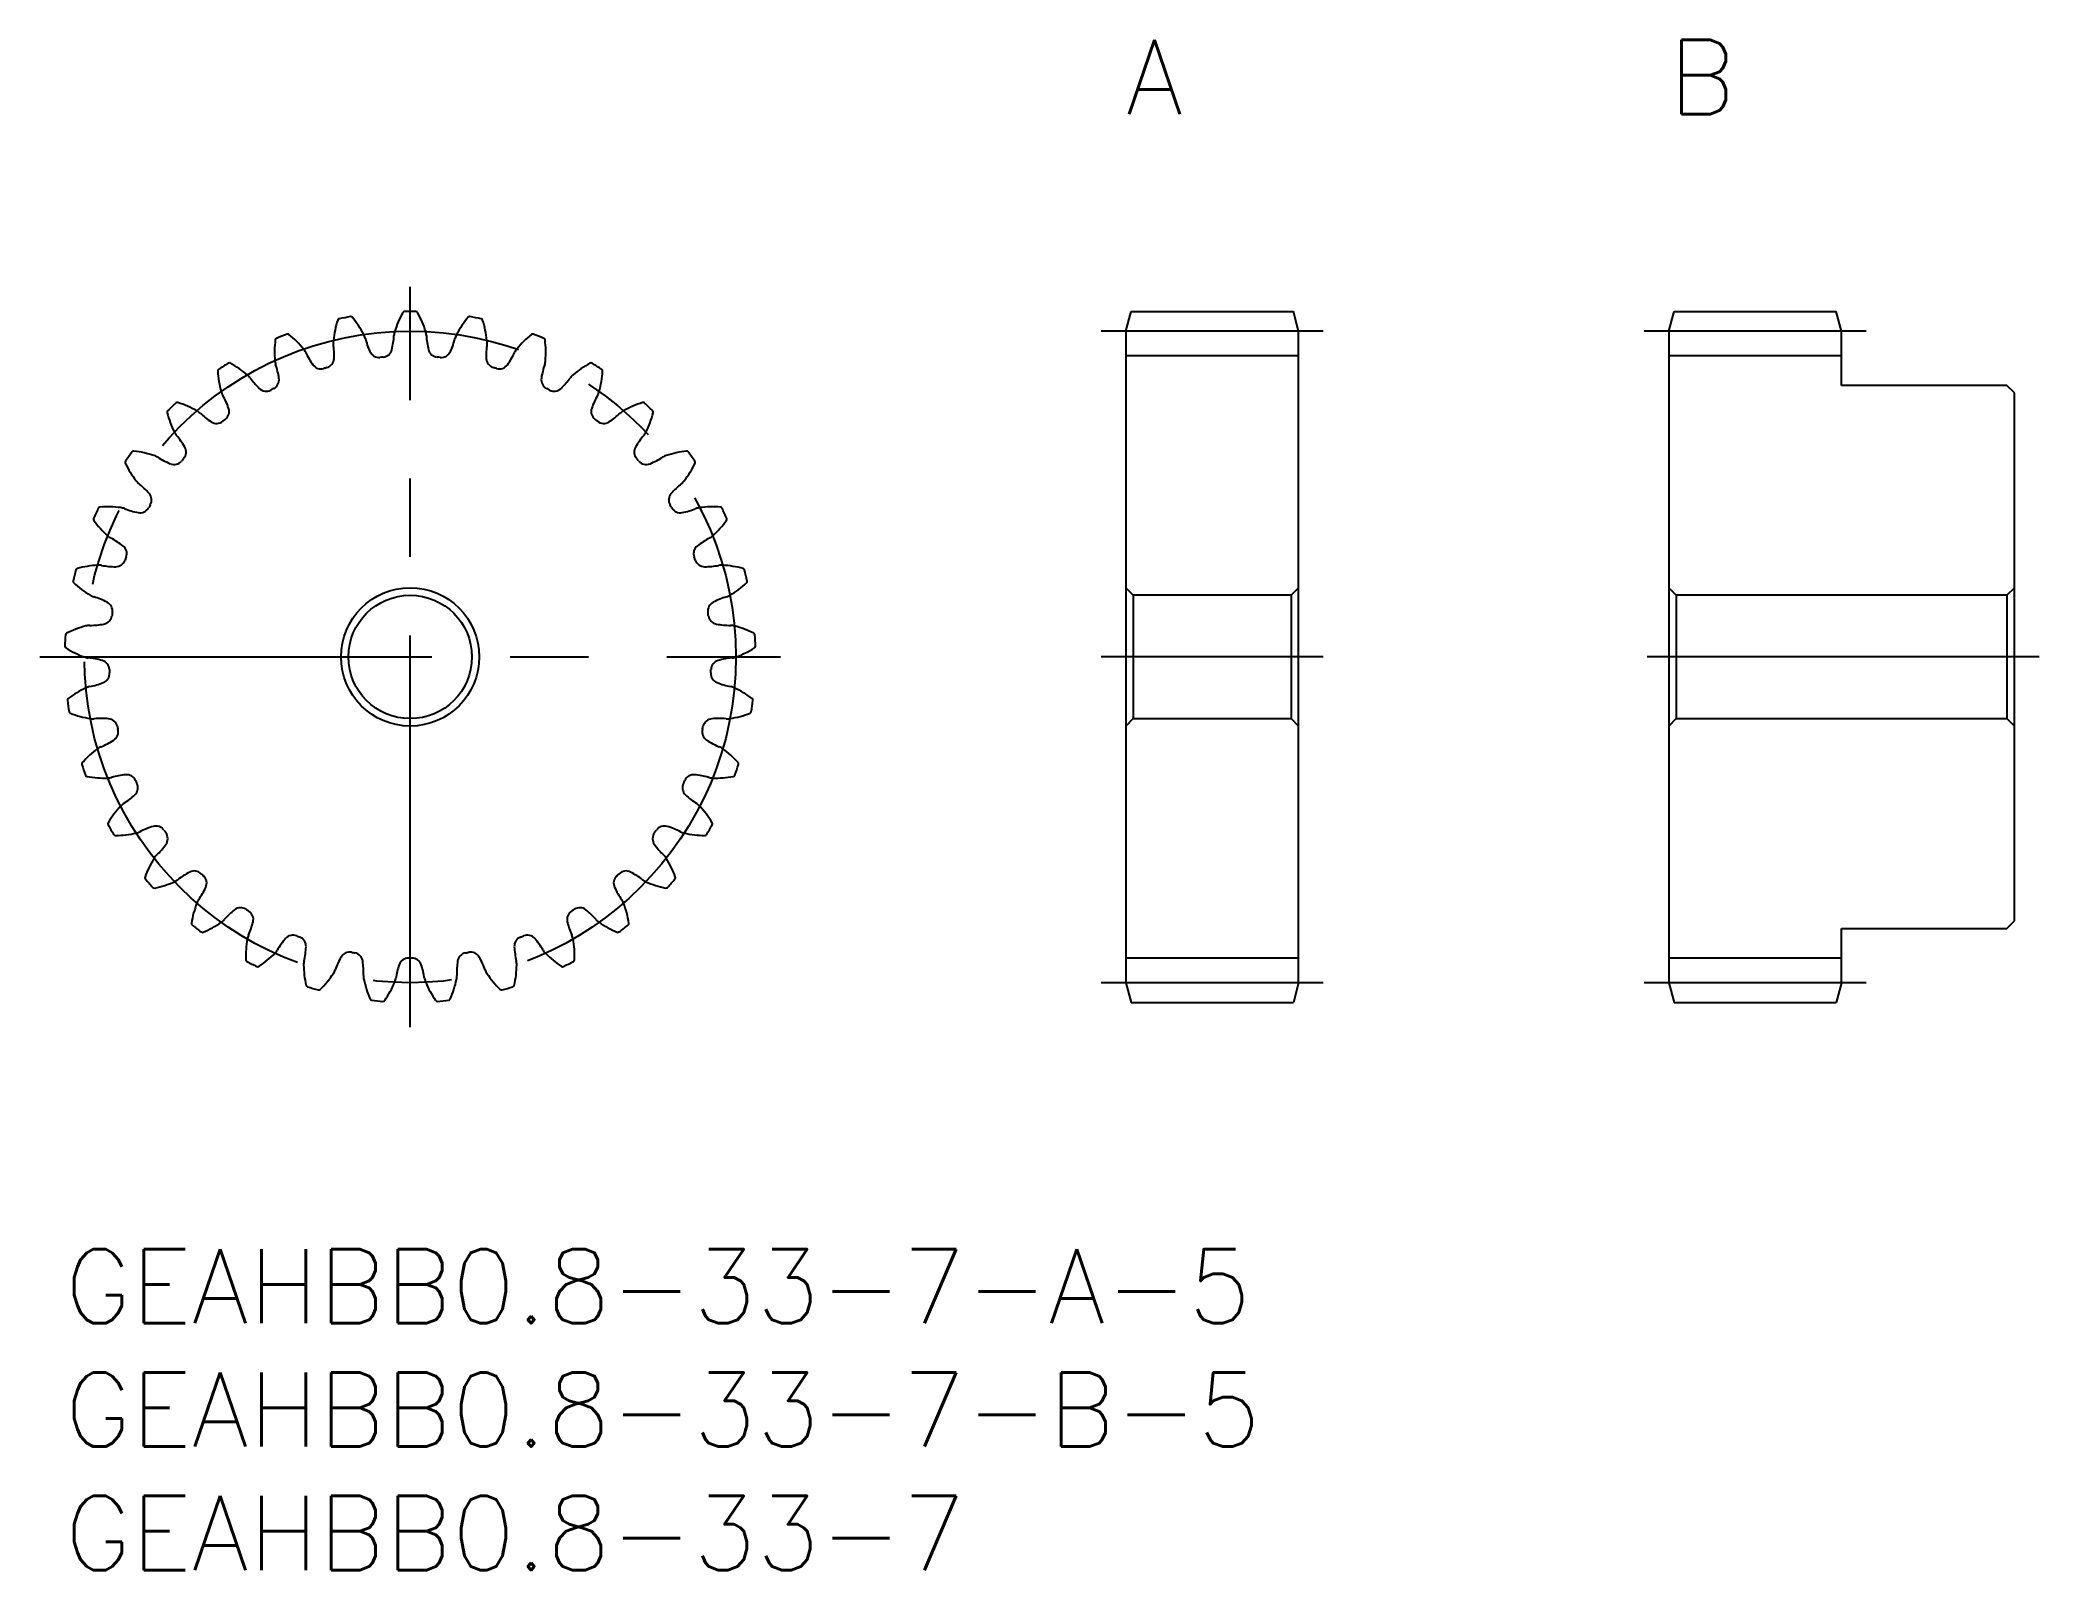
# Model space of a CAD drawing. Extents: x -1 to 80, y -13 to 49.
import ezdxf

# ---------------------------------------------------------------- set-up
doc = ezdxf.new("R2010")
doc.units = 0
doc.header["$LTSCALE"] = 0.5
doc.linetypes.add('CENTER', pattern=[50.8, 31.75, -6.35, 6.35, -6.35])
for name, color, linetype in [('MSM_CENTER', 1, 'CENTER'), ('MSM_CONTINUOUS', 7, 'CONTINUOUS'), ('MSM_PART_NUMBER', 7, 'CONTINUOUS')]:
    doc.layers.add(name, color=color, linetype=linetype)
doc.styles.get("Standard").update_dxf_attribs({"font": 'txt.shx', "height": 1, "bigfont": 'bigfont.shx'})

# ---------------------------------------------------------------- blocks, each defined once
blk = doc.blocks.new('*U2')
at = {"layer": 'MSM_PART_NUMBER'}
blk.add_text('GEAHBB0.8-33-7-A-5', height=3, dxfattribs=at).set_placement((0, -3))
blk = doc.blocks.new('*U3')
at = {"layer": 'MSM_PART_NUMBER'}
blk.add_text('GEAHBB0.8-33-7-B-5', height=3, dxfattribs=at).set_placement((0, -8))
blk = doc.blocks.new('*U4')
at = {"layer": 'MSM_PART_NUMBER'}
blk.add_text('GEAHBB0.8-33-7', height=3, dxfattribs=at).set_placement((0, -13))
blk = doc.blocks.new('*U5')
at = {"layer": 'MSM_PART_NUMBER'}
blk.add_text('A', height=3, dxfattribs=at).set_placement((43, 46))
blk = doc.blocks.new('*U6')
at = {"layer": 'MSM_PART_NUMBER'}
blk.add_text('B', height=3, dxfattribs=at).set_placement((65, 46))

msp = doc.modelspace()

# ---------------------------------------------------------------- linework, layer by layer
at = {"layer": 'MSM_CENTER'}
for p, q in [((14, 9), (14, 39)), ((51, 37.2), (42, 37.2)), ((73, 37.2), (64, 37.2)), ((-1, 24), (29, 24)), ((51, 24), (42, 24)), ((80, 24), (64, 24)), ((51, 10.8), (42, 10.8)), ((73, 10.8), (64, 10.8))]:
    msp.add_line(p, q, dxfattribs=at)
msp.add_circle((14, 24), 13.2, dxfattribs=at)
at = {"layer": 'MSM_CONTINUOUS'}
for p, q in [((43, 37.2), (43.214, 38)), ((43.214, 38), (49.786, 38)), ((50, 37.2), (49.786, 38)), ((65, 37.2), (65.214, 38)), ((65.214, 38), (71.786, 38)), ((72, 37.2), (71.786, 38)), ((43, 37.2), (43, 10.8)), ((50, 10.8), (50, 37.2)), ((65, 37.2), (65, 10.8)), ((72, 35), (72, 37.2)), ((50, 36.2), (43, 36.2)), ((72, 36.2), (65, 36.2)), ((78.7, 35), (72, 35)), ((79, 34.7), (78.7, 35)), ((79, 13.3), (79, 34.7)), ((43, 26.8), (43.3, 26.5)), ((49.7, 26.5), (50, 26.8)), ((65, 26.8), (65.3, 26.5)), ((78.7, 26.5), (79, 26.8)), ((43.3, 26.5), (43.3, 21.5)), ((49.7, 26.5), (43.3, 26.5)), ((49.7, 26.5), (49.7, 21.5)), ((65.3, 26.5), (65.3, 21.5)), ((78.7, 26.5), (65.3, 26.5)), ((78.7, 26.5), (78.7, 21.5)), ((43.3, 21.5), (43, 21.2)), ((43.3, 21.5), (49.7, 21.5)), ((50, 21.2), (49.7, 21.5)), ((65.3, 21.5), (65, 21.2)), ((65.3, 21.5), (78.7, 21.5)), ((79, 21.2), (78.7, 21.5)), ((72, 10.8), (72, 13)), ((72, 13), (78.7, 13)), ((78.7, 13), (79, 13.3)), ((50, 11.8), (43, 11.8)), ((72, 11.8), (65, 11.8)), ((43, 10.8), (43.214, 10)), ((50, 10.8), (49.786, 10)), ((65, 10.8), (65.214, 10)), ((72, 10.8), (71.786, 10)), ((43.214, 10), (49.786, 10)), ((65.214, 10), (71.786, 10))]:
    msp.add_line(p, q, dxfattribs=at)
for radius in [2.8, 2.5]:
    msp.add_circle((14, 24), radius, dxfattribs=at)
for centre, radius, start, end in [((14.988, 36.371), 4.125, 161.96068, 173.63636), ((11.141, 37.623), 0.08, 101.85052, 161.96068), ((14, 24), 14, 99.96766, 101.85052), ((11.591, 37.71), 0.08, 39.8575, 99.96765), ((8.485, 35.118), 4.125, 28.18182, 39.8575), ((17.311, 35.96), 4.125, 151.05159, 162.72727), ((13.771, 37.918), 0.08, 90.94143, 151.05159), ((14, 24), 14, 89.05857, 90.94143), ((14.229, 37.918), 0.08, 28.94841, 89.05857), ((10.689, 35.96), 4.125, 17.27273, 28.94841), ((19.515, 35.118), 4.125, 140.1425, 151.81818), ((16.409, 37.71), 0.08, 80.03234, 140.1425), ((14, 24), 14, 78.14948, 80.03234), ((16.859, 37.623), 0.08, 18.03932, 78.14947), ((13.012, 36.371), 4.125, 6.36364, 18.03932), ((12.629, 36.334), 4.125, 172.86977, 184.54545), ((8.615, 36.836), 0.08, 112.75961, 172.86977), ((14, 24), 14, 110.87675, 112.75961), ((9.039, 37.006), 0.08, 50.76659, 110.87676), ((6.481, 33.873), 4.125, 39.09091, 50.76659), ((9.172, 36.059), 0.658, 25.0682, 39.09091), ((11.542, 36.755), 0.658, 173.63636, 187.65907), ((7.619, 36.23), 3.3, 357.60913, 7.61858), ((11.542, 36.755), 0.658, 14.15911, 28.18182), ((15.379, 37.725), 3.3, 194.19961, 204.20905), ((12.871, 36.549), 0.4, 275.14091, 346.70003), ((10.049, 37.216), 3.3, 346.70004, 356.70948), ((14, 36.99), 0.658, 162.72727, 176.74998), ((14, 36.99), 0.658, 3.25002, 17.27273), ((17.951, 37.216), 3.3, 183.29052, 193.29996), ((15.129, 36.549), 0.4, 193.29997, 264.85908), ((12.621, 37.725), 3.3, 335.79095, 345.80039), ((16.458, 36.755), 0.658, 151.81818, 165.84089), ((20.381, 36.23), 3.3, 172.38142, 182.39087), ((16.458, 36.755), 0.658, 352.34093, 6.36364), ((18.828, 36.059), 0.658, 140.90909, 154.9318), ((21.519, 33.873), 4.125, 129.23341, 140.90909), ((18.961, 37.006), 0.08, 69.12325, 129.23341), ((14, 24), 14, 67.24039, 69.12325), ((19.385, 36.836), 0.08, 7.13023, 67.24038), ((15.371, 36.334), 4.125, 355.45455, 7.13023), ((6.283, 35.585), 0.08, 123.66871, 183.77886), ((14, 24), 14, 121.78584, 123.66871), ((6.668, 35.832), 0.08, 61.67568, 121.78585), ((4.749, 32.272), 4.125, 50, 61.67568), ((9.172, 36.059), 0.658, 184.54545, 198.56816), ((5.42, 34.801), 3.3, 8.51822, 18.52767), ((12.756, 37.738), 3.3, 205.1087, 215.11814), ((10.384, 36.07), 0.4, 215.11815, 286.67728), ((14, 24), 12.2, 106.04999, 106.67728), ((10.516, 36.109), 0.4, 286.05, 357.60912), ((12.734, 36.536), 0.4, 204.20906, 275.76817), ((14, 24), 12.2, 95.1409, 95.76819), ((14, 24), 12.2, 84.23181, 84.8591), ((15.266, 36.536), 0.4, 264.23182, 335.79095), ((17.484, 36.109), 0.4, 182.39087, 253.95001), ((14, 24), 12.2, 73.32272, 73.95001), ((17.616, 36.07), 0.4, 253.32272, 324.88186), ((15.244, 37.738), 3.3, 324.88186, 334.8913), ((22.58, 34.801), 3.3, 161.47233, 171.48177), ((18.828, 36.059), 0.658, 341.43184, 355.45455), ((23.251, 32.272), 4.125, 118.32432, 130), ((21.332, 35.832), 0.08, 58.21416, 118.32432), ((14, 24), 14, 56.33129, 58.21416), ((21.717, 35.585), 0.08, 356.22114, 56.33129), ((10.319, 35.852), 4.125, 183.77886, 195.45455), ((6.977, 34.928), 0.658, 35.97729, 50), ((10.179, 37.255), 3.3, 216.01779, 226.02723), ((8.165, 35.168), 0.4, 226.02724, 297.58635), ((14, 24), 12.2, 116.95908, 117.58637), ((8.288, 35.231), 0.4, 296.95907, 8.51822), ((19.712, 35.231), 0.4, 171.48177, 243.04088), ((14, 24), 12.2, 62.41363, 63.04092), ((19.835, 35.168), 0.4, 242.41364, 313.97277), ((17.821, 37.255), 3.3, 313.97277, 323.98221), ((21.023, 34.928), 0.658, 130, 144.02271), ((17.681, 35.852), 4.125, 344.54545, 356.22114), ((14, 24), 14, 132.69493, 134.5778), ((4.561, 34.231), 0.08, 72.58477, 132.69495), ((3.35, 30.371), 4.125, 60.90909, 72.58477), ((6.977, 34.928), 0.658, 195.45455, 209.47725), ((3.531, 32.982), 3.3, 19.42732, 29.43676), ((6.266, 33.947), 0.4, 307.86816, 19.42731), ((21.734, 33.947), 0.4, 160.57268, 232.13179), ((24.469, 32.982), 3.3, 150.56324, 160.57268), ((21.023, 34.928), 0.658, 330.52275, 344.54545), ((24.65, 30.371), 4.125, 107.41523, 119.09091), ((23.439, 34.231), 0.08, 47.30507, 107.41523), ((14, 24), 14, 45.4222, 47.30507), ((4.23, 33.915), 0.08, 134.5778, 194.68795), ((8.143, 34.941), 4.125, 194.68795, 206.36364), ((5.036, 33.401), 0.658, 46.88638, 60.90909), ((7.739, 36.292), 3.3, 226.92688, 236.93632), ((6.157, 33.861), 0.4, 236.93631, 308.49544), ((14, 24), 12.2, 127.86817, 128.49547), ((14, 24), 12.2, 51.50454, 52.13183), ((21.843, 33.861), 0.4, 231.50454, 303.06368), ((20.261, 36.292), 3.3, 303.06368, 313.07312), ((22.964, 33.401), 0.658, 119.09091, 133.11362), ((19.857, 34.941), 4.125, 333.63636, 345.31205), ((23.77, 33.915), 0.08, 345.31205, 45.4222), ((5.036, 33.401), 0.658, 206.36364, 220.38634), ((2.02, 30.839), 3.3, 30.33641, 40.34585), ((4.523, 32.303), 0.4, 318.77725, 30.3364), ((23.477, 32.303), 0.4, 149.66359, 221.2227), ((25.98, 30.839), 3.3, 139.65415, 149.66359), ((22.964, 33.401), 0.658, 319.61366, 333.63636), ((2.53, 31.887), 0.08, 145.48689, 205.59704), ((6.178, 33.635), 4.125, 205.59704, 217.27273), ((14, 24), 14, 143.60402, 145.48689), ((2.795, 32.26), 0.08, 83.49387, 143.60404), ((2.337, 28.241), 4.125, 71.81818, 83.49387), ((3.419, 31.535), 0.658, 57.79547, 71.81818), ((5.526, 34.885), 3.3, 237.83597, 247.84541), ((4.433, 32.199), 0.4, 247.8454, 319.40453), ((14, 24), 12.2, 138.77726, 139.40456), ((14, 24), 12.2, 40.59544, 41.22274), ((23.567, 32.199), 0.4, 220.59545, 292.15459), ((22.474, 34.885), 3.3, 292.15459, 302.16403), ((24.581, 31.535), 0.658, 108.18182, 122.20453), ((25.663, 28.241), 4.125, 96.50613, 108.18182), ((21.822, 33.635), 4.125, 322.72727, 334.40296), ((25.205, 32.26), 0.08, 36.39598, 96.50613), ((14, 24), 14, 34.51311, 36.39598), ((25.47, 31.887), 0.08, 334.40296, 34.51312), ((3.419, 31.535), 0.658, 217.27273, 231.29544), ((0.942, 28.448), 3.3, 41.2455, 51.25494), ((27.058, 28.448), 3.3, 128.74506, 138.7545), ((24.581, 31.535), 0.658, 308.70456, 322.72727), ((14, 24), 14, 154.51311, 156.39598), ((1.435, 29.99), 0.08, 94.40296, 154.51313), ((1.745, 25.957), 4.125, 82.72727, 94.40296), ((2.184, 29.396), 0.658, 68.70456, 82.72727), ((3.619, 33.084), 3.3, 248.74506, 258.7545), ((3.054, 30.24), 0.4, 258.75451, 330.31362), ((14, 24), 12.2, 149.68635, 150.31365), ((3.123, 30.36), 0.4, 329.68635, 41.24549), ((24.877, 30.36), 0.4, 138.7545, 210.3136), ((14, 24), 12.2, 29.68635, 30.31365), ((24.946, 30.24), 0.4, 209.68636, 281.2455), ((24.381, 33.084), 3.3, 281.2455, 291.25494), ((25.816, 29.396), 0.658, 97.27273, 111.29544), ((26.255, 25.957), 4.125, 85.59704, 97.27273), ((26.565, 29.99), 0.08, 25.48689, 85.59704), ((14, 24), 14, 23.60402, 25.48689), ((1.245, 29.574), 0.08, 156.39598, 216.50613), ((4.496, 31.98), 4.125, 216.50613, 228.18182), ((23.504, 31.98), 4.125, 311.81818, 323.49387), ((26.755, 29.574), 0.08, 323.49387, 23.60401), ((2.184, 29.396), 0.658, 228.18182, 242.20453), ((0.336, 25.896), 3.3, 52.15459, 62.16403), ((2.116, 28.186), 0.4, 340.59544, 52.15458), ((25.884, 28.186), 0.4, 127.84541, 199.40451), ((27.664, 25.896), 3.3, 117.83597, 127.84541), ((25.816, 29.396), 0.658, 297.79547, 311.81818), ((0.528, 27.504), 0.08, 105.31205, 165.42221), ((1.596, 23.602), 4.125, 93.63636, 105.31205), ((1.376, 27.062), 0.658, 79.61366, 93.63636), ((2.088, 30.956), 3.3, 259.65415, 269.66359), ((2.071, 28.056), 0.4, 269.66358, 341.22271), ((14, 24), 12.2, 160.59544, 161.22274), ((14, 24), 12.2, 18.77726, 19.40456), ((25.929, 28.056), 0.4, 198.77727, 270.33641), ((25.912, 30.956), 3.3, 270.33641, 280.34585), ((26.624, 27.062), 0.658, 86.36364, 100.38634), ((26.404, 23.602), 4.125, 74.68795, 86.36364), ((27.472, 27.504), 0.08, 14.5778, 74.68795), ((0.42, 27.059), 0.08, 167.30507, 227.41523), ((14, 24), 14, 165.4222, 167.30507), ((3.157, 30.037), 4.125, 227.41523, 239.09091), ((24.843, 30.037), 4.125, 300.90909, 312.58477), ((14, 24), 14, 12.69493, 14.5778), ((27.58, 27.059), 0.08, 312.58477, 12.69492), ((1.376, 27.062), 0.658, 239.09091, 253.11362), ((0.225, 23.276), 3.3, 63.06368, 73.07312), ((1.538, 25.861), 0.4, 351.50453, 63.06367), ((26.462, 25.861), 0.4, 116.93632, 188.49546), ((27.775, 23.276), 3.3, 106.92688, 116.93632), ((26.624, 27.062), 0.658, 286.88638, 300.90909), ((1.896, 21.262), 4.125, 104.54545, 116.22114), ((1.025, 24.618), 0.658, 90.52275, 104.54545), ((0.987, 28.576), 3.3, 270.56324, 280.57268), ((1.519, 25.725), 0.4, 280.57267, 352.13183), ((14, 24), 12.2, 171.50454, 172.13183), ((14, 24), 12.2, 7.86817, 8.49546), ((26.481, 25.725), 0.4, 187.86818, 259.42732), ((27.013, 28.576), 3.3, 259.42732, 269.43676), ((26.975, 24.618), 0.658, 75.45455, 89.47725), ((26.104, 21.262), 4.125, 63.77886, 75.45455), ((14, 24), 14, 176.33129, 178.21416), ((0.087, 24.434), 0.08, 178.21416, 238.32432), ((0.109, 24.891), 0.08, 116.22114, 176.3313), ((2.211, 27.876), 4.125, 238.32432, 250), ((25.789, 27.876), 4.125, 290, 301.67568), ((27.891, 24.891), 0.08, 3.66871, 63.77886), ((27.913, 24.434), 0.08, 301.67568, 1.78583), ((14, 24), 14, 1.78584, 3.66871), ((1.025, 24.618), 0.658, 250, 264.02271), ((0.611, 20.682), 3.3, 73.97277, 83.98221), ((1.411, 23.469), 0.4, 2.41362, 73.97276), ((26.589, 23.469), 0.4, 106.02723, 177.58635), ((27.389, 20.682), 3.3, 96.01779, 106.02723), ((26.975, 24.618), 0.658, 275.97729, 290), ((2.633, 19.021), 4.125, 115.45455, 127.13023), ((1.142, 22.151), 0.658, 101.43184, 115.45455), ((0.356, 26.03), 3.3, 281.47233, 291.48177), ((1.418, 23.332), 0.4, 291.48176, 3.04092), ((14, 24), 12.2, 182.41363, 183.04092), ((26.582, 23.332), 0.4, 176.95909, 248.51823), ((14, 24), 12.2, 356.95908, 357.58637), ((27.644, 26.03), 3.3, 248.51823, 258.52767), ((26.858, 22.151), 0.658, 64.54545, 78.56816), ((25.367, 19.021), 4.125, 52.86977, 64.54545), ((0.191, 22.246), 0.08, 127.13023, 187.24039), ((14, 24), 14, 187.24039, 189.12325), ((14, 24), 14, 350.87675, 352.75961), ((27.809, 22.246), 0.08, 352.75961, 52.86977), ((0.256, 21.793), 0.08, 189.12325, 249.23341), ((1.69, 25.575), 4.125, 249.23341, 260.90909), ((1.142, 22.151), 0.658, 260.90909, 274.9318), ((1.48, 18.208), 3.3, 84.88186, 94.8913), ((1.739, 21.097), 0.4, 13.32271, 84.88185), ((14, 24), 12.2, 193.32272, 193.95001), ((14, 24), 12.2, 346.04999, 346.67728), ((26.261, 21.097), 0.4, 95.11814, 166.67724), ((26.52, 18.208), 3.3, 85.1087, 95.11814), ((26.858, 22.151), 0.658, 265.0682, 279.09091), ((26.31, 25.575), 4.125, 279.09091, 290.76659), ((27.744, 21.793), 0.08, 290.76659, 350.87674), ((3.78, 16.959), 4.125, 126.36364, 138.03932), ((1.725, 19.751), 0.658, 112.34093, 126.36364), ((0.218, 23.411), 3.3, 292.38142, 302.39086), ((1.772, 20.962), 0.4, 302.39085, 13.94997), ((26.228, 20.962), 0.4, 166.05, 237.60914), ((27.782, 23.411), 3.3, 237.60914, 247.61858), ((26.275, 19.751), 0.658, 53.63636, 67.65907), ((24.22, 16.959), 4.125, 41.96068, 53.63636), ((0.773, 19.664), 0.08, 138.03932, 198.14949), ((14, 24), 14, 198.14948, 200.03234), ((14, 24), 14, 339.96766, 341.85052), ((27.227, 19.664), 0.08, 341.85052, 41.96068), ((0.922, 19.232), 0.08, 200.03234, 260.1425), ((1.615, 23.217), 4.125, 260.1425, 271.81818), ((1.725, 19.751), 0.658, 271.81818, 285.84089), ((2.803, 15.943), 3.3, 95.79095, 105.80039), ((2.51, 18.829), 0.4, 24.2318, 95.79094), ((2.567, 18.703), 0.4, 313.29995, 24.85906), ((14, 24), 12.2, 204.23181, 204.8591), ((25.433, 18.703), 0.4, 155.1409, 226.70004), ((14, 24), 12.2, 335.1409, 335.76819), ((25.49, 18.829), 0.4, 84.20905, 155.76817), ((25.197, 15.943), 3.3, 74.19961, 84.20905), ((26.275, 19.751), 0.658, 254.15911, 268.18182), ((26.385, 23.217), 4.125, 268.18182, 279.8575), ((27.078, 19.232), 0.08, 279.8575, 339.96764), ((5.298, 15.153), 4.125, 137.27273, 148.94841), ((2.751, 17.505), 0.658, 123.25002, 137.27273), ((0.579, 20.814), 3.3, 303.29052, 313.29995), ((27.421, 20.814), 3.3, 226.70004, 236.70948), ((25.249, 17.505), 0.658, 42.72727, 56.74998), ((22.702, 15.153), 4.125, 31.05159, 42.72727), ((1.832, 17.239), 0.08, 148.94841, 209.05857), ((14, 24), 14, 209.05857, 210.94143), ((4.53, 13.97), 3.3, 106.70004, 116.70948), ((3.696, 16.748), 0.4, 35.14089, 106.70004), ((24.304, 16.748), 0.4, 73.29995, 144.8591), ((23.47, 13.97), 3.3, 63.29052, 73.29996), ((14, 24), 14, 329.05857, 330.94143), ((26.168, 17.239), 0.08, 330.94143, 31.05159), ((2.061, 16.843), 0.08, 210.94143, 271.05159), ((1.987, 20.887), 4.125, 271.05159, 282.72727), ((2.751, 17.505), 0.658, 282.72727, 296.74998), ((1.424, 18.331), 3.3, 314.19961, 324.20905), ((14, 24), 12.2, 215.1409, 215.76819), ((3.777, 16.635), 0.4, 324.20904, 35.76815), ((24.223, 16.635), 0.4, 144.23181, 215.79095), ((14, 24), 12.2, 324.23181, 324.8591), ((26.576, 18.331), 3.3, 215.79095, 225.80039), ((25.249, 17.505), 0.658, 243.25002, 257.27273), ((26.013, 20.887), 4.125, 257.27273, 268.94841), ((25.939, 16.843), 0.08, 268.94841, 329.05856), ((7.129, 13.665), 4.125, 148.18182, 159.8575), ((4.183, 15.494), 0.658, 134.15911, 148.18182), ((23.817, 15.494), 0.658, 31.81818, 45.84089), ((20.871, 13.665), 4.125, 20.1425, 31.81818), ((3.332, 15.058), 0.08, 159.8575, 219.96767), ((14, 24), 14, 219.96766, 221.85052), ((3.631, 14.713), 0.08, 221.85052, 281.96068), ((2.793, 18.67), 4.125, 281.96068, 293.63636), ((4.183, 15.494), 0.658, 293.63636, 307.65907), ((6.599, 12.359), 3.3, 117.60913, 127.61858), ((5.255, 14.929), 0.4, 46.04998, 117.60913), ((2.724, 16.054), 3.3, 325.1087, 335.11814), ((14, 24), 12.2, 226.04999, 226.67728), ((5.355, 14.833), 0.4, 335.11813, 46.67728), ((22.645, 14.833), 0.4, 133.32272, 204.88186), ((25.276, 16.054), 3.3, 204.88186, 214.8913), ((14, 24), 12.2, 313.32272, 313.95001), ((22.745, 14.929), 0.4, 62.39086, 133.95001), ((21.401, 12.359), 3.3, 52.38142, 62.39086), ((23.817, 15.494), 0.658, 232.34093, 246.36364), ((25.207, 18.67), 4.125, 246.36364, 258.03932), ((24.369, 14.713), 0.08, 258.03932, 318.14947), ((14, 24), 14, 318.14948, 320.03234), ((24.668, 15.058), 0.08, 320.03234, 20.1425), ((9.209, 12.552), 4.125, 159.09091, 170.76659), ((5.97, 13.789), 0.658, 145.0682, 159.09091), ((7.13, 13.438), 0.4, 56.95907, 128.51822), ((14, 24), 12.2, 236.95908, 237.58638), ((14, 24), 12.2, 302.41363, 303.04092), ((20.87, 13.438), 0.4, 51.48177, 123.0409), ((22.03, 13.789), 0.658, 20.90909, 34.9318), ((18.791, 12.552), 4.125, 9.23341, 20.90909), ((5.217, 13.201), 0.08, 170.76659, 230.87674), ((14, 24), 14, 230.87675, 232.75961), ((4.004, 16.645), 4.125, 292.86977, 304.54545), ((5.97, 13.789), 0.658, 304.54545, 318.56816), ((8.936, 11.169), 3.3, 128.51823, 138.52767), ((4.432, 14.063), 3.3, 336.01779, 346.02723), ((7.246, 13.363), 0.4, 346.02722, 57.58633), ((20.754, 13.363), 0.4, 122.41363, 193.97276), ((23.568, 14.063), 3.3, 193.97277, 203.98221), ((19.064, 11.169), 3.3, 41.47233, 51.48177), ((22.03, 13.789), 0.658, 221.43184, 235.45455), ((23.996, 16.645), 4.125, 235.45455, 247.13023), ((14, 24), 14, 307.24039, 309.12325), ((22.783, 13.201), 0.08, 309.12325, 9.23341), ((5.576, 12.918), 0.08, 232.75961, 292.86977), ((11.462, 11.852), 4.125, 170, 181.67568), ((8.048, 12.454), 0.658, 155.97729, 170), ((11.456, 10.442), 3.3, 139.42732, 149.43676), ((9.253, 12.328), 0.4, 67.86816, 139.42731), ((14, 24), 12.2, 247.86817, 248.49546), ((9.381, 12.277), 0.4, 356.93631, 68.49546), ((6.485, 12.432), 3.3, 346.92688, 356.93632), ((18.619, 12.277), 0.4, 111.50454, 183.06367), ((21.515, 12.432), 3.3, 183.06368, 193.07312), ((14, 24), 12.2, 291.50454, 292.13183), ((18.747, 12.328), 0.4, 40.57268, 112.1318), ((16.544, 10.442), 3.3, 30.56324, 40.57268), ((19.952, 12.454), 0.658, 10, 24.02271), ((16.538, 11.852), 4.125, 358.32432, 10), ((22.424, 12.918), 0.08, 247.13023, 307.24037), ((7.419, 11.734), 0.08, 181.67568, 241.78583), ((14, 24), 14, 241.78584, 243.66871), ((7.826, 11.524), 0.08, 243.66871, 303.77886), ((5.577, 14.886), 4.125, 303.77886, 315.45455), ((8.048, 12.454), 0.658, 315.45455, 329.47725), ((10.34, 11.536), 0.658, 166.88638, 180.90909), ((13.807, 11.591), 4.125, 180.90909, 192.58477), ((14.068, 10.206), 3.3, 150.33641, 160.34585), ((11.548, 11.641), 0.4, 78.77726, 150.3364), ((14, 24), 12.2, 258.77726, 259.40456), ((11.683, 11.615), 0.4, 7.8454, 79.40451), ((8.81, 11.219), 3.3, 357.83597, 7.84541), ((16.677, 10.468), 3.3, 161.2455, 171.25494), ((13.931, 11.4), 0.4, 89.68635, 161.24549), ((14, 24), 12.2, 269.68635, 270.31365), ((14.069, 11.4), 0.4, 18.75449, 90.31365), ((11.323, 10.468), 3.3, 8.74506, 18.7545), ((19.19, 11.219), 3.3, 172.15459, 182.16403), ((16.317, 11.615), 0.4, 100.59545, 172.15458), ((14, 24), 12.2, 280.59544, 281.22274), ((16.452, 11.641), 0.4, 29.66359, 101.2227), ((13.932, 10.206), 3.3, 19.65415, 29.66359), ((14.193, 11.591), 4.125, 347.41523, 359.09091), ((17.66, 11.536), 0.658, 359.09091, 13.11362), ((19.952, 12.454), 0.658, 210.52275, 224.54545), ((22.423, 14.886), 4.125, 224.54545, 236.22114), ((20.174, 11.524), 0.08, 236.22114, 296.33129), ((14, 24), 14, 296.33129, 298.21416), ((20.581, 11.734), 0.08, 298.21416, 358.32432), ((9.859, 10.71), 0.08, 192.58477, 252.69492), ((14, 24), 14, 252.69493, 254.5778), ((7.454, 13.457), 4.125, 314.68795, 326.36364), ((10.34, 11.536), 0.658, 326.36364, 340.38634), ((12.765, 11.069), 0.658, 177.79547, 191.81818), ((16.159, 11.779), 4.125, 191.81818, 203.49387), ((9.567, 12.409), 4.125, 325.59704, 337.27273), ((12.765, 11.069), 0.658, 337.27273, 351.29544), ((15.235, 11.069), 0.658, 188.70456, 202.72727), ((18.433, 12.409), 4.125, 202.72727, 214.40296), ((11.841, 11.779), 4.125, 336.50613, 348.18182), ((15.235, 11.069), 0.658, 348.18182, 2.20453), ((17.66, 11.536), 0.658, 199.61366, 213.63636), ((20.546, 13.457), 4.125, 213.63636, 225.31205), ((14, 24), 14, 285.4222, 287.30507), ((18.141, 10.71), 0.08, 287.30507, 347.41523), ((10.298, 10.581), 0.08, 254.5778, 314.68795), ((12.449, 10.167), 0.08, 203.49387, 263.60401), ((14, 24), 14, 263.60402, 265.48689), ((12.905, 10.123), 0.08, 265.48689, 325.59704), ((15.095, 10.123), 0.08, 214.40296, 274.51311), ((14, 24), 14, 274.51311, 276.39598), ((15.551, 10.167), 0.08, 276.39598, 336.50613), ((17.702, 10.581), 0.08, 225.31205, 285.4222)]:
    msp.add_arc(centre, radius, start, end, dxfattribs=at)

# ---------------------------------------------------------------- block references
for name in ['*U5', '*U6', '*U2', '*U3', '*U4']:
    msp.add_blockref(name, (0, 0), dxfattribs=at)

doc.saveas('drawing.dxf')
